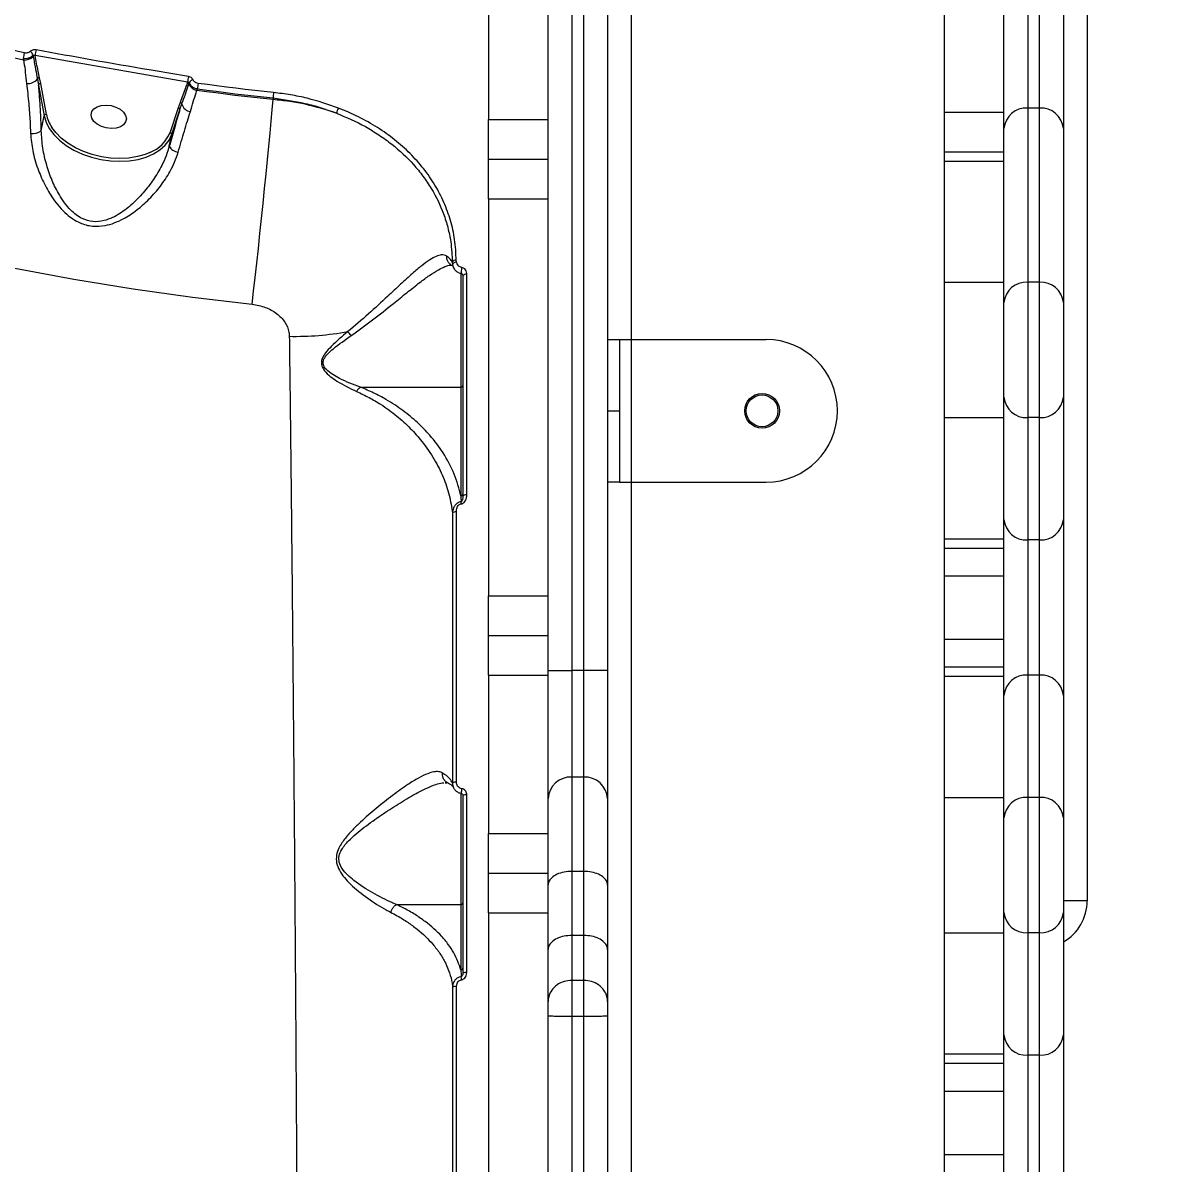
# Model space of a CAD drawing. Header units: millimetres. Extents: x -6328 to 5334, y -5037 to 4112.
# Drawn here: x -1314.1 to -1022, y 843.9 to 1131.7 of the extents above; entities that cross this region are included whole.
import ezdxf

# ---------------------------------------------------------------- set-up
doc = ezdxf.new("R2010")
doc.units = ezdxf.units.MM
for name, color, linetype in [('DIKOM_ОБЪЕКТ', 7, 'Continuous'), ('DIKOM_РАЗМЕР_ЗОНА', 7, 'Continuous'), ('DIKOM_РАЗМЕР_ОБЪЕКТА', 7, 'Continuous')]:
    doc.layers.add(name, color=color, linetype=linetype)
doc.styles.add('style1', font='arial.ttf', dxfattribs={"width": 0.8})
doc.dimstyles.new('1-50', dxfattribs={"dimtxt": 300, "dimasz": 200, "dimexe": 100, "dimexo": 0, "dimgap": 100, "dimtad": 1, "dimtxsty": 'style1', "dimcen": 200, "dimclrd": 7, "dimclre": 7, "dimclrt": 7, "dimadec": 1, "dimazin": 2, "dimtfac": 1, "dimtmove": 0, "dimatfit": 2, "dimfxl": 0, "dimlwd": 25, "dimlwe": 18, "dimarcsym": 0})

# ---------------------------------------------------------------- blocks, each defined once
blk = doc.blocks.new('*D2')
at = {"layer": 'Defpoints', "color": 0, "transparency": 16777216}
for p in [(-5303.77, 2121.42), (-1621.11, 2121.42), (560.33, -2395.62)]:
    blk.add_point(p, dxfattribs=at)
at = {"layer": 'DIKOM_РАЗМЕР_ОБЪЕКТА', "color": 7, "lineweight": 18, "transparency": 16777216}
for p, q in [((-1621.11, 2121.42), (-5403.77, 2121.42)), ((560.33, -2395.62), (-5403.77, -2395.62))]:
    blk.add_line(p, q, dxfattribs=at)
at = {"layer": 'DIKOM_РАЗМЕР_ОБЪЕКТА', "color": 7, "lineweight": 25, "transparency": 16777216}
blk.add_line((-5303.77, -2195.62), (-5303.77, 1921.42), dxfattribs=at)
at = {"layer": 'DIKOM_РАЗМЕР_ОБЪЕКТА', "color": 7, "transparency": 16777216}
for points in [[(-5337.11, 1921.42), (-5270.44, 1921.42), (-5303.77, 2121.42)], [(-5337.11, -2195.62), (-5270.44, -2195.62), (-5303.77, -2395.62)]]:
    blk.add_solid(points, dxfattribs=at)
at = {"layer": 'DIKOM_РАЗМЕР_ОБЪЕКТА', "color": 7, "transparency": 16777216, "insert": (-5556.94, -137.1), "char_height": 300, "attachment_point": 5, "rotation": 90, "style": 'style1'}
blk.add_mtext('4500', dxfattribs=at)
blk = doc.blocks.new('*D3')
at = {"layer": 'Defpoints', "color": 0, "transparency": 16777216}
for p in [(-1814.92, 4111.71), (-5877.98, -3895.62), (33.33, -3895.62)]:
    blk.add_point(p, dxfattribs=at)
at = {"layer": 'DIKOM_РАЗМЕР_ЗОНА', "color": 7, "lineweight": 18, "transparency": 16777216}
for p, q in [((-1814.92, 4111.71), (-5977.98, 4111.71)), ((33.33, -3895.62), (-5977.98, -3895.62))]:
    blk.add_line(p, q, dxfattribs=at)
at = {"layer": 'DIKOM_РАЗМЕР_ЗОНА', "color": 7, "lineweight": 25, "transparency": 16777216}
blk.add_line((-5877.98, 3911.71), (-5877.98, -3695.62), dxfattribs=at)
at = {"layer": 'DIKOM_РАЗМЕР_ЗОНА', "color": 7, "transparency": 16777216}
for points in [[(-5911.31, 3911.71), (-5844.65, 3911.71), (-5877.98, 4111.71)], [(-5911.31, -3695.62), (-5844.65, -3695.62), (-5877.98, -3895.62)]]:
    blk.add_solid(points, dxfattribs=at)
at = {"layer": 'DIKOM_РАЗМЕР_ЗОНА', "color": 7, "transparency": 16777216, "insert": (-6131.15, 108.05), "char_height": 300, "attachment_point": 5, "rotation": 90, "style": 'style1'}
blk.add_mtext('8000', dxfattribs=at)

msp = doc.modelspace()

# ---------------------------------------------------------------- linework, layer by layer
at = {"layer": 'DIKOM_ОБЪЕКТ', "color": 7, "linetype": 'Continuous', "lineweight": 15}
for p, q in [((-1160.67, 1189.946), (-1160.67, 1051.932)), ((-1045.67, 1183.311), (-1045.67, 910.311)), ((-1181.67, 968.427), (-1181.67, 1158.827)), ((-1175.67, 1158.827), (-1175.67, 968.427)), ((-1172.67, 968.427), (-1172.67, 1158.827)), ((-1166.67, 1158.827), (-1166.67, 968.427)), ((-1066.67, 1105.187), (-1066.67, 1151.838)), ((-1051.67, 1151.838), (-1051.67, 1105.187)), ((-1196.67, 1147.439), (-1196.67, 1107.439)), ((-1060.67, 1146.191), (-1060.67, 1110.306)), ((-1057.67, 1110.306), (-1057.67, 1146.191)), ((-1081.67, 1109.311), (-1081.67, 1133.735)), ((-1314.113, 1122.897), (-1314.035, 1122.448)), ((-1311.116, 1123.636), (-1272.639, 1116.934)), ((-1311.101, 1123.553), (-1311.116, 1123.636)), ((-1310.211, 1116.127), (-1308.797, 1108.333)), ((-1309.646, 1116.486), (-1309.961, 1117.989)), ((-1308.231, 1108.692), (-1309.646, 1116.486)), ((-1272.639, 1116.934), (-1272.714, 1116.711)), ((-1272.322, 1116.391), (-1272.217, 1116.706)), ((-1270.286, 1114.778), (-1270.151, 1115.187)), ((-1251.066, 1112.87), (-1251.069, 1112.444)), ((-1275, 1110.36), (-1277.047, 1104.201)), ((-1274.489, 1111.761), (-1275, 1110.36)), ((-1060.67, 1110.306), (-1060.67, 1066.372)), ((-1057.67, 1110.306), (-1060.67, 1110.306)), ((-1057.67, 1066.372), (-1057.67, 1110.306)), ((-1309.54, 1104.614), (-1308.797, 1108.333)), ((-1276.638, 1103.702), (-1274.592, 1109.861)), ((-1196.67, 1107.439), (-1181.67, 1107.439)), ((-1196.67, 1097.439), (-1196.67, 1107.439)), ((-1081.67, 1109.311), (-1066.67, 1109.311)), ((-1081.67, 1099.311), (-1081.67, 1109.311)), ((-1066.67, 1061.254), (-1066.67, 1105.187)), ((-1051.67, 1105.187), (-1051.67, 1061.254)), ((-1277.234, 1100.721), (-1276.638, 1103.702)), ((-1081.67, 1099.311), (-1066.67, 1099.311)), ((-1081.67, 1096.96), (-1081.67, 1099.311)), ((-1196.67, 1097.439), (-1181.67, 1097.439)), ((-1196.67, 1087.439), (-1196.67, 1097.439)), ((-1081.67, 1096.96), (-1066.67, 1096.96)), ((-1081.67, 1066.372), (-1081.67, 1096.96)), ((-1196.67, 1087.439), (-1181.67, 1087.439)), ((-1196.67, 1087.439), (-1196.67, 987.263)), ((-1205.848, 1071.436), (-1205.781, 1070.75)), ((-1205.681, 1070.398), (-1205.781, 1070.75)), ((-1204.793, 1071.471), (-1204.843, 1071.909)), ((-1203.67, 1068.726), (-1203.67, 1039.899)), ((-1081.67, 1066.372), (-1066.67, 1066.372)), ((-1081.67, 1032.249), (-1081.67, 1066.372)), ((-1060.67, 1066.372), (-1060.67, 1032.249)), ((-1057.67, 1066.372), (-1060.67, 1066.372)), ((-1057.67, 1032.249), (-1057.67, 1066.372)), ((-1066.67, 1037.368), (-1066.67, 1061.254)), ((-1051.67, 1061.254), (-1051.67, 1037.368)), ((-1166.67, 1051.932), (-1163.67, 1051.932)), ((-1163.67, 1051.932), (-1163.67, 1033.932)), ((-1163.67, 1051.932), (-1160.67, 1051.932)), ((-1160.67, 1051.932), (-1160.67, 1015.932)), ((-1160.67, 1051.932), (-1126.67, 1051.932)), ((-1229.003, 1039.899), (-1203.67, 1039.899)), ((-1203.67, 1039.899), (-1203.67, 1012.473)), ((-1066.67, 1006.491), (-1066.67, 1037.368)), ((-1051.67, 1037.368), (-1051.67, 1006.491)), ((-1166.67, 1033.932), (-1163.67, 1033.932)), ((-1163.67, 1033.932), (-1163.67, 1015.932)), ((-1081.67, 1032.249), (-1066.67, 1032.249)), ((-1081.67, 1001.661), (-1081.67, 1032.249)), ((-1057.67, 1032.249), (-1060.67, 1032.249)), ((-1060.67, 1032.249), (-1060.67, 1001.372)), ((-1057.67, 1001.372), (-1057.67, 1032.249)), ((-1163.67, 1015.932), (-1166.67, 1015.932)), ((-1163.67, 1015.932), (-1160.67, 1015.932)), ((-1160.67, 1015.932), (-1126.67, 1015.932)), ((-1160.67, 1015.932), (-1160.67, 692.408)), ((-1066.67, 962.13), (-1066.67, 1006.491)), ((-1051.67, 1006.491), (-1051.67, 962.13)), ((-1081.67, 1001.661), (-1066.67, 1001.661)), ((-1081.67, 999.311), (-1081.67, 1001.661)), ((-1081.67, 999.311), (-1066.67, 999.311)), ((-1081.67, 992.311), (-1081.67, 999.311)), ((-1057.67, 1001.372), (-1060.67, 1001.372)), ((-1060.67, 1001.372), (-1060.67, 967.249)), ((-1057.67, 967.249), (-1057.67, 1001.372)), ((-1081.67, 992.311), (-1066.67, 992.311)), ((-1081.67, 976.311), (-1081.67, 992.311)), ((-1196.67, 987.263), (-1181.67, 987.263)), ((-1196.67, 977.263), (-1196.67, 987.263)), ((-1196.67, 977.263), (-1181.67, 977.263)), ((-1196.67, 967.263), (-1196.67, 977.263)), ((-1081.67, 976.311), (-1066.67, 976.311)), ((-1081.67, 969.311), (-1081.67, 976.311)), ((-1196.67, 967.263), (-1181.67, 967.263)), ((-1196.67, 967.263), (-1196.67, 927.263)), ((-1181.67, 968.427), (-1175.67, 968.427)), ((-1181.67, 936.137), (-1181.67, 968.427)), ((-1175.67, 968.427), (-1175.67, 941.519)), ((-1172.67, 968.427), (-1175.67, 968.427)), ((-1172.67, 941.519), (-1172.67, 968.427)), ((-1166.67, 968.427), (-1172.67, 968.427)), ((-1166.67, 968.427), (-1166.67, 936.137)), ((-1081.67, 969.311), (-1066.67, 969.311)), ((-1081.67, 966.96), (-1081.67, 969.311)), ((-1081.67, 966.96), (-1066.67, 966.96)), ((-1081.67, 936.372), (-1081.67, 966.96)), ((-1060.67, 967.249), (-1060.67, 936.372)), ((-1057.67, 967.249), (-1060.67, 967.249)), ((-1057.67, 936.372), (-1057.67, 967.249)), ((-1066.67, 931.254), (-1066.67, 962.13)), ((-1051.67, 962.13), (-1051.67, 931.254)), ((-1175.67, 941.519), (-1175.67, 917.738)), ((-1172.67, 941.519), (-1175.67, 941.519)), ((-1172.67, 917.738), (-1172.67, 941.519)), ((-1207.656, 940.113), (-1207.373, 940.13)), ((-1203.67, 937.587), (-1203.67, 909.346)), ((-1181.67, 914.306), (-1181.67, 936.137)), ((-1166.67, 936.137), (-1166.67, 914.306)), ((-1081.67, 936.372), (-1066.67, 936.372)), ((-1081.67, 902.249), (-1081.67, 936.372)), ((-1060.67, 936.372), (-1060.67, 902.249)), ((-1057.67, 936.372), (-1060.67, 936.372)), ((-1057.67, 902.249), (-1057.67, 936.372)), ((-1066.67, 907.368), (-1066.67, 931.254)), ((-1051.67, 931.254), (-1051.67, 907.368)), ((-1196.67, 927.263), (-1181.67, 927.263)), ((-1196.67, 917.263), (-1196.67, 927.263)), ((-1196.67, 917.263), (-1181.67, 917.263)), ((-1196.67, 907.263), (-1196.67, 917.263)), ((-1175.67, 917.738), (-1175.67, 901.569)), ((-1172.67, 917.738), (-1175.67, 917.738)), ((-1172.67, 901.569), (-1172.67, 917.738)), ((-1181.67, 898.032), (-1181.67, 914.306)), ((-1166.67, 914.306), (-1166.67, 898.032)), ((-1219.882, 909.346), (-1203.67, 909.346)), ((-1203.67, 909.346), (-1203.67, 892.865)), ((-1045.67, 910.311), (-1051.67, 910.311)), ((-1196.67, 907.263), (-1181.67, 907.263)), ((-1196.67, 907.263), (-1196.67, 808.196)), ((-1066.67, 876.491), (-1066.67, 907.368)), ((-1051.67, 907.368), (-1051.67, 876.491)), ((-1175.67, 901.569), (-1175.67, 890.226)), ((-1172.67, 901.569), (-1175.67, 901.569)), ((-1172.67, 890.226), (-1172.67, 901.569)), ((-1081.67, 902.249), (-1066.67, 902.249)), ((-1081.67, 871.661), (-1081.67, 902.249)), ((-1057.67, 902.249), (-1060.67, 902.249)), ((-1060.67, 902.249), (-1060.67, 871.372)), ((-1057.67, 871.372), (-1057.67, 902.249)), ((-1181.67, 884.907), (-1181.67, 898.032)), ((-1166.67, 898.032), (-1166.67, 884.907)), ((-1175.67, 890.226), (-1175.67, 881.144)), ((-1172.67, 890.226), (-1175.67, 890.226)), ((-1172.67, 881.144), (-1172.67, 890.226)), ((-1181.67, 881.18), (-1181.67, 884.907)), ((-1166.67, 884.907), (-1166.67, 881.18)), ((-1181.67, 827.441), (-1181.67, 881.18)), ((-1172.67, 881.144), (-1175.67, 881.144)), ((-1175.67, 881.144), (-1175.67, 827.477)), ((-1172.67, 827.477), (-1172.67, 881.144)), ((-1166.67, 881.18), (-1166.67, 827.441)), ((-1066.67, 832.13), (-1066.67, 876.491)), ((-1051.67, 876.491), (-1051.67, 832.13)), ((-1081.67, 871.661), (-1066.67, 871.661)), ((-1081.67, 869.311), (-1081.67, 871.661)), ((-1057.67, 871.372), (-1060.67, 871.372)), ((-1060.67, 871.372), (-1060.67, 837.249)), ((-1057.67, 837.249), (-1057.67, 871.372)), ((-1081.67, 869.311), (-1066.67, 869.311)), ((-1081.67, 862.311), (-1081.67, 869.311)), ((-1081.67, 862.311), (-1066.67, 862.311)), ((-1081.67, 846.311), (-1081.67, 862.311)), ((-1081.67, 846.311), (-1066.67, 846.311)), ((-1081.67, 839.311), (-1081.67, 846.311))]:
    msp.add_line(p, q, dxfattribs=at)
at = {"layer": 'DIKOM_ОБЪЕКТ', "color": 7, "linetype": 'Continuous', "lineweight": 15, "flags": 128}
for points in [[(-1314.035, 1122.448), (-1322.344, 1124.283), (-1330.627, 1126.235), (-1338.88, 1128.303), (-1347.102, 1130.486), (-1355.292, 1132.785), (-1363.447, 1135.199), (-1371.567, 1137.727), (-1379.65, 1140.369)], [(-1313.831, 1124.244), (-1322.08, 1126.068), (-1330.302, 1128.006), (-1338.496, 1130.06), (-1346.658, 1132.228), (-1354.789, 1134.51), (-1362.886, 1136.906), (-1370.947, 1139.414), (-1378.972, 1142.036)], [(-1311.624, 1123.63), (-1311.601, 1123.501), (-1311.576, 1123.366)], [(-1459.775, 1116.386), (-1445.963, 1110.265), (-1432.009, 1104.464), (-1417.921, 1098.986), (-1403.706, 1093.835), (-1389.372, 1089.014), (-1374.928, 1084.525), (-1360.381, 1080.37), (-1345.739, 1076.553), (-1331.01, 1073.074), (-1316.203, 1069.936), (-1301.325, 1067.141), (-1286.384, 1064.69), (-1271.39, 1062.584), (-1256.349, 1060.826)], [(-1250.925, 1114.24), (-1253.309, 1114.495), (-1255.692, 1114.761), (-1258.074, 1115.036), (-1260.455, 1115.32), (-1262.835, 1115.613), (-1265.214, 1115.917), (-1267.591, 1116.229), (-1269.967, 1116.551)], [(-1251.069, 1112.444), (-1253.475, 1112.702), (-1255.88, 1112.97), (-1258.284, 1113.247), (-1260.687, 1113.534), (-1263.088, 1113.831), (-1265.489, 1114.137), (-1267.888, 1114.453), (-1270.286, 1114.778)], [(-1270.151, 1115.187), (-1267.77, 1114.864), (-1265.387, 1114.551), (-1263.003, 1114.247), (-1260.618, 1113.952), (-1258.232, 1113.668), (-1255.844, 1113.392), (-1253.456, 1113.126), (-1251.066, 1112.87)], [(-1291.925, 1110.939), (-1290.708, 1110.569), (-1289.638, 1110.002), (-1288.802, 1109.281), (-1288.269, 1108.467), (-1288.08, 1107.625), (-1288.252, 1106.823), (-1288.77, 1106.126), (-1289.593, 1105.591), (-1290.653, 1105.261), (-1291.866, 1105.162), (-1293.132, 1105.303), (-1294.349, 1105.673), (-1295.419, 1106.241), (-1296.255, 1106.961), (-1296.789, 1107.775), (-1296.977, 1108.617), (-1296.806, 1109.419), (-1296.287, 1110.116), (-1295.465, 1110.651), (-1294.404, 1110.981), (-1293.191, 1111.08), (-1291.925, 1110.939)], [(-1256.349, 1060.826), (-1255.966, 1064.135), (-1255.572, 1067.607), (-1255.17, 1071.21), (-1254.765, 1074.912), (-1254.36, 1078.678), (-1253.958, 1082.474), (-1253.563, 1086.266), (-1253.179, 1090.019), (-1252.809, 1093.699), (-1252.458, 1097.271), (-1252.127, 1100.705), (-1251.819, 1103.968), (-1251.539, 1107.03), (-1251.288, 1109.864), (-1251.069, 1112.444)], [(-1308.797, 1108.333), (-1308.33, 1106.728), (-1307.518, 1105.144), (-1306.38, 1103.618), (-1304.939, 1102.182), (-1303.229, 1100.867), (-1301.286, 1099.704), (-1299.153, 1098.716), (-1296.877, 1097.926), (-1294.507, 1097.351), (-1292.095, 1097.004), (-1289.695, 1096.892), (-1287.358, 1097.018), (-1285.136, 1097.378), (-1283.078, 1097.965), (-1281.228, 1098.767), (-1279.627, 1099.765), (-1278.311, 1100.938), (-1277.307, 1102.26), (-1276.638, 1103.702)], [(-1282.123, 1099.11), (-1283.291, 1098.638), (-1285.287, 1098.069), (-1287.442, 1097.719), (-1289.708, 1097.598), (-1292.036, 1097.706), (-1294.374, 1098.043), (-1296.672, 1098.601), (-1298.88, 1099.366), (-1300.948, 1100.324), (-1302.832, 1101.452), (-1304.49, 1102.727), (-1305.887, 1104.119), (-1306.878, 1105.424)], [(-1204.793, 1071.471), (-1204.996, 1071.427), (-1205.19, 1071.363), (-1205.368, 1071.282), (-1205.521, 1071.186), (-1205.644, 1071.081), (-1205.73, 1070.97), (-1205.777, 1070.858), (-1205.781, 1070.75)], [(-1203.46, 1070.103), (-1203.508, 1069.844), (-1203.553, 1069.565), (-1203.591, 1069.288), (-1203.619, 1069.036), (-1203.635, 1068.828), (-1203.638, 1068.681), (-1203.627, 1068.608), (-1203.603, 1068.614)], [(-1202.162, 1068.409), (-1202.358, 1068.4), (-1202.547, 1068.372), (-1202.721, 1068.325), (-1202.874, 1068.261), (-1203, 1068.184), (-1203.093, 1068.096), (-1203.151, 1068), (-1203.17, 1067.9)], [(-1202.166, 1012.737), (-1202.361, 1012.73), (-1202.55, 1012.709), (-1202.723, 1012.674), (-1202.876, 1012.627), (-1203.001, 1012.57), (-1203.094, 1012.505), (-1203.151, 1012.434), (-1203.17, 1012.36)]]:
    msp.add_lwpolyline(points, dxfattribs=at)
at = {"layer": 'DIKOM_ОБЪЕКТ', "color": 7, "linetype": 'Continuous', "lineweight": 15}
for radius in [4.4, 4]:
    msp.add_circle((-1127.67, 1033.932), radius, dxfattribs=at)
for centre, radius, start, end in [((-1313.127, 1123.299), 1.539, 12.42191, 58.61679), ((-1265.364, 1115.993), 46.386, 168.81225, 170.51659), ((-1292.159, 1119.003), 22.297, 166.40418, 169.94213), ((-1313.794, 1125.557), 3.117, 265.56939, 315.35615), ((-1311.132, 1122.933), 0.62, 87.14008, 135.75441), ((-1312.95, 1119.604), 3.11, 264.6113, 321.82958), ((-1309.991, 1117.408), 0.582, 86.99048, 151.9257), ((-1309.702, 1115.95), 0.539, 83.96937, 160.78102), ((-1272.832, 1116.165), 0.558, 23.8061, 77.709), ((-1252.944, 1114.493), 19.846, 168.95006, 172.93491), ((-1269.757, 1117.537), 2.809, 204.08442, 259.15103), ((-1271.028, 1116.112), 1.329, 98.18295, 153.46469), ((-1236.169, 1111.298), 34.203, 171.16536, 173.4721), ((-1206.728, 1108.983), 44.508, 173.21738, 174.99012), ((-1275.072, 1109.885), 0.48, 357.14264, 81.46779), ((-1274.595, 1111.251), 0.52, 7.16208, 78.29478), ((-1271.53, 1112.049), 2.652, 196.03676, 261.69642), ((-1231.429, 1108.521), 3.62, 149.99476, 171.89668), ((-1061.078, 1104.708), 5.612, 85.8271, 175.10683), ((-1057.262, 1104.708), 5.612, 4.89317, 94.1729), ((-1308.288, 1108.156), 0.539, 83.96937, 160.78102), ((-1299.254, 1110.495), 9.157, 191.35533, 213.62766), ((-1311.771, 1107.727), 3.83, 263.00074, 305.63241), ((-1285.634, 1107.687), 9.268, 292.25897, 337.90435), ((-1277.118, 1103.726), 0.48, 357.14264, 81.46779), ((-1274.788, 1101.933), 2.73, 206.36752, 265.52505), ((-1205.004, 1070.947), 0.975, 80.48103, 149.91879), ((-1061.078, 1060.775), 5.612, 85.8271, 175.10683), ((-1057.262, 1060.775), 5.612, 4.89317, 94.1729), ((-1245.594, 1128.3), 75.582, 268.96422, 280.20702), ((-1262.967, 1027.289), 40.688, 39.0273, 40.87355), ((-1126.67, 1033.932), 18, 0, 90), ((-1203.64, 1040.369), 0.471, 266.32536, 355.78098), ((-1061.078, 1037.846), 5.612, 184.89317, 274.1729), ((-1057.262, 1037.846), 5.612, 265.8271, 355.10683), ((-1126.67, 1033.932), 18, 270, 0), ((-1203.64, 1012.943), 0.471, 266.32546, 355.77984), ((-1210.845, 1009.449), 7.378, 8.12044, 12.01474), ((-1205.003, 1007.333), 1.098, 79.80622, 137.31021), ((-1061.078, 1006.97), 5.612, 184.89317, 274.1729), ((-1057.262, 1006.97), 5.612, 265.8271, 355.10683), ((-1061.078, 961.652), 5.612, 85.8271, 175.10683), ((-1057.262, 961.652), 5.612, 4.89317, 94.1729), ((-1175.963, 935.81), 5.716, 87.05878, 176.72041), ((-1172.377, 935.81), 5.716, 3.27959, 92.94122), ((-1204.999, 938.622), 1.604, 82.28002, 119.19236), ((-1194.079, 936.805), 9.547, 169.20726, 176.40478), ((-1202.41, 935.604), 1.44, 80.3842, 121.85291), ((-1061.078, 930.775), 5.612, 85.8271, 175.10683), ((-1057.262, 930.775), 5.612, 4.89317, 94.1729), ((-1203.64, 909.816), 0.471, 266.32536, 355.78098), ((-1057.67, 910.311), 12, 300, 0), ((-1061.078, 907.846), 5.612, 184.89317, 274.1729), ((-1057.262, 907.846), 5.612, 265.8271, 355.10683), ((-1203.64, 893.335), 0.471, 266.32546, 355.77984), ((-1257.433, 882.999), 54.436, 7.80096, 8.62582), ((-1202.419, 889.36), 2.853, 85.02547, 105.26739), ((-1204.993, 885.031), 3.635, 86.47329, 102.26388), ((-1061.078, 876.97), 5.612, 184.89317, 274.1729), ((-1057.262, 876.97), 5.612, 265.8271, 355.10683)]:
    msp.add_arc(centre, radius, start, end, dxfattribs=at)
for points, knots in [([(-1312.326, 1124.613), (-1312.439, 1124.521), (-1312.666, 1124.335), (-1313.139, 1124.201), (-1313.542, 1124.191), (-1313.77, 1124.233), (-1313.831, 1124.244)], [0, 0, 0, 0, 0.2954348, 0.5903659, 0.8901389, 1, 1, 1, 1]), ([(-1310.869, 1124.993), (-1310.913, 1125.001), (-1311.125, 1125.035), (-1311.51, 1125.026), (-1311.985, 1124.891), (-1312.212, 1124.706), (-1312.326, 1124.613)], [0, 0, 0, 0, 0.0810482, 0.3908327, 0.6951449, 1, 1, 1, 1]), ([(-1272.422, 1118.297), (-1273.079, 1118.405), (-1276.366, 1118.945), (-1289.194, 1121.086), (-1301.343, 1123.276), (-1310.869, 1124.993)], [0, 0, 0, 0, 0.0512253, 0.2561273, 1, 1, 1, 1]), ([(-1314.113, 1122.897), (-1314.012, 1122.884), (-1313.634, 1122.837), (-1312.969, 1122.89), (-1312.186, 1123.151), (-1311.812, 1123.47), (-1311.624, 1123.63)], [0, 0, 0, 0, 0.1092315, 0.4079413, 0.7031128, 1, 1, 1, 1]), ([(-1314.035, 1122.448), (-1313.998, 1122.251), (-1313.808, 1121.25), (-1313.562, 1119.333), (-1313.349, 1117.452), (-1313.242, 1116.508)], [0, 0, 0, 0, 0.1088866, 0.5528039, 1, 1, 1, 1]), ([(-1311.624, 1123.63), (-1311.584, 1123.654), (-1311.502, 1123.704), (-1311.337, 1123.707), (-1311.205, 1123.675), (-1311.132, 1123.643), (-1311.116, 1123.636)], [0, 0, 0, 0, 0.2865198, 0.589779, 0.9137368, 1, 1, 1, 1]), ([(-1311.576, 1123.366), (-1311.536, 1123.146), (-1311.337, 1122.049), (-1310.998, 1120.166), (-1310.662, 1118.471), (-1310.505, 1117.682)], [0, 0, 0, 0, 0.1178897, 0.5894642, 1, 1, 1, 1]), ([(-1309.961, 1117.989), (-1310.083, 1118.529), (-1310.502, 1120.385), (-1310.853, 1122.239), (-1311.101, 1123.553)], [0, 0, 0, 0, 0.2911771, 1, 1, 1, 1]), ([(-1313.242, 1116.508), (-1313.052, 1114.849), (-1312.704, 1111.812), (-1312.399, 1107.503), (-1312.283, 1104.922), (-1312.238, 1103.925)], [0, 0, 0, 0, 0.4251179, 0.7780799, 1, 1, 1, 1]), ([(-1310.505, 1117.682), (-1310.458, 1117.454), (-1310.352, 1116.937), (-1310.262, 1116.418), (-1310.211, 1116.127)], [0, 0, 0, 0, 0.4403275, 1, 1, 1, 1]), ([(-1309.54, 1104.614), (-1309.584, 1105.972), (-1309.673, 1108.702), (-1309.9, 1112.561), (-1310.109, 1114.955), (-1310.211, 1116.127)], [0, 0, 0, 0, 0.3357594, 0.6747586, 1, 1, 1, 1]), ([(-1272.714, 1116.711), (-1272.861, 1116.272), (-1273.418, 1114.613), (-1274.036, 1112.969), (-1274.489, 1111.761)], [0, 0, 0, 0, 0.2646963, 1, 1, 1, 1]), ([(-1274.079, 1111.316), (-1274.001, 1111.526), (-1273.615, 1112.572), (-1273.029, 1114.274), (-1272.539, 1115.741), (-1272.322, 1116.391)], [0, 0, 0, 0, 0.1222813, 0.6114381, 1, 1, 1, 1]), ([(-1272.639, 1116.934), (-1272.581, 1116.93), (-1272.466, 1116.921), (-1272.324, 1116.851), (-1272.247, 1116.77), (-1272.222, 1116.717), (-1272.217, 1116.706)], [0, 0, 0, 0, 0.3131238, 0.619667, 0.9171247, 1, 1, 1, 1]), ([(-1271.217, 1117.427), (-1271.233, 1117.464), (-1271.303, 1117.629), (-1271.519, 1117.899), (-1271.925, 1118.175), (-1272.256, 1118.256), (-1272.422, 1118.297)], [0, 0, 0, 0, 0.0855851, 0.3893451, 0.6948191, 1, 1, 1, 1]), ([(-1272.217, 1116.706), (-1272.182, 1116.625), (-1272.053, 1116.329), (-1271.664, 1115.861), (-1270.978, 1115.396), (-1270.426, 1115.256), (-1270.151, 1115.187)], [0, 0, 0, 0, 0.1106032, 0.4063325, 0.7035048, 1, 1, 1, 1]), ([(-1269.967, 1116.551), (-1270.134, 1116.588), (-1270.468, 1116.66), (-1270.883, 1116.927), (-1271.119, 1117.203), (-1271.196, 1117.379), (-1271.217, 1117.427)], [0, 0, 0, 0, 0.2968968, 0.5940668, 0.8895197, 1, 1, 1, 1]), ([(-1271.913, 1109.425), (-1271.435, 1111.091), (-1270.893, 1112.98), (-1270.35, 1114.589), (-1270.286, 1114.778)], [0, 0, 0, 0, 0.8821406, 1, 1, 1, 1]), ([(-1251.066, 1112.87), (-1248.348, 1112.483), (-1244.236, 1111.898), (-1238.913, 1110.442), (-1236.317, 1109.502), (-1235.014, 1109.031)], [0, 0, 0, 0, 0.492808, 0.7454984, 1, 1, 1, 1]), ([(-1234.565, 1110.331), (-1237.162, 1111.221), (-1241.092, 1112.568), (-1246.638, 1113.702), (-1249.492, 1114.06), (-1250.925, 1114.24)], [0, 0, 0, 0, 0.4927635, 0.7454697, 1, 1, 1, 1]), ([(-1274.592, 1109.861), (-1274.521, 1110.074), (-1274.358, 1110.563), (-1274.179, 1111.044), (-1274.079, 1111.316)], [0, 0, 0, 0, 0.4352963, 1, 1, 1, 1]), ([(-1235.014, 1109.031), (-1237.563, 1109.839), (-1241.42, 1111.062), (-1246.863, 1112.032), (-1249.663, 1112.307), (-1251.069, 1112.444)], [0, 0, 0, 0, 0.4927819, 0.7454818, 1, 1, 1, 1]), ([(-1204.843, 1071.909), (-1204.925, 1073.672), (-1205.084, 1077.062), (-1206.202, 1081.957), (-1207.865, 1086.562), (-1210.141, 1090.959), (-1213.01, 1095.087), (-1216.42, 1098.913), (-1220.323, 1102.395), (-1224.69, 1105.476), (-1229.425, 1108.181), (-1232.853, 1109.615), (-1234.565, 1110.331)], [0, 0, 0, 0, 0.1070822, 0.2059729, 0.3051836, 0.4040767, 0.5033365, 0.6029167, 0.7021785, 0.8013468, 0.9008323, 1, 1, 1, 1]), ([(-1274.592, 1109.861), (-1275.018, 1108.431), (-1275.876, 1105.547), (-1276.779, 1102.338), (-1277.234, 1100.721)], [0, 0, 0, 0, 0.4960566, 1, 1, 1, 1]), ([(-1275.001, 1099.211), (-1274.476, 1101.01), (-1273.414, 1104.649), (-1272.417, 1107.821), (-1271.913, 1109.425)], [0, 0, 0, 0, 0.4942419, 1, 1, 1, 1]), ([(-1235.014, 1109.031), (-1232.543, 1107.969), (-1228.805, 1106.362), (-1224.294, 1103.57), (-1220.068, 1100.509), (-1216.334, 1097.01), (-1213.177, 1093.157), (-1210.439, 1089.088), (-1208.331, 1084.723), (-1206.918, 1080.16), (-1206.065, 1076.103), (-1205.928, 1073.16), (-1205.848, 1071.436)], [0, 0, 0, 0, 0.1468748, 0.2222339, 0.2981482, 0.444988, 0.5203448, 0.5962631, 0.7424206, 0.8174389, 0.8930195, 1, 1, 1, 1]), ([(-1277.234, 1100.721), (-1277.489, 1099.9), (-1278.003, 1098.247), (-1279.316, 1095.399), (-1281.193, 1092.222), (-1283.691, 1088.964), (-1286.505, 1086.062), (-1289.145, 1083.985), (-1291.59, 1082.618), (-1293.865, 1081.773), (-1296.536, 1081.497), (-1298.967, 1082.21), (-1300.771, 1083.346), (-1302.262, 1084.668), (-1303.688, 1086.367), (-1305.307, 1088.846), (-1306.876, 1092.038), (-1308.264, 1096.004), (-1309.274, 1100.25), (-1309.45, 1103.145), (-1309.54, 1104.614)], [0, 0, 0, 0, 0.0468787, 0.0944889, 0.1667889, 0.2407703, 0.3086846, 0.3780234, 0.416343, 0.455548, 0.5049158, 0.5540337, 0.5849091, 0.6167392, 0.6589117, 0.7018014, 0.7727128, 0.8450758, 0.9214109, 1, 1, 1, 1]), ([(-1312.238, 1103.925), (-1312.104, 1102.476), (-1311.832, 1099.522), (-1310.565, 1095.209), (-1308.834, 1091.127), (-1306.939, 1087.894), (-1304.994, 1085.366), (-1303.31, 1083.647), (-1301.558, 1082.294), (-1299.447, 1081.117), (-1296.669, 1080.356), (-1293.671, 1080.539), (-1291.07, 1081.301), (-1288.349, 1082.56), (-1285.346, 1084.561), (-1282.204, 1087.37), (-1279.38, 1090.62), (-1277.296, 1093.786), (-1275.835, 1096.688), (-1275.28, 1098.365), (-1275.001, 1099.211)], [0, 0, 0, 0, 0.0741124, 0.1510356, 0.2205987, 0.2917262, 0.3343346, 0.3775455, 0.4100567, 0.4432595, 0.4962516, 0.5490834, 0.5885348, 0.6289782, 0.6961141, 0.7650066, 0.8354346, 0.9076279, 0.9534372, 1, 1, 1, 1]), ([(-1207.238, 1072.99), (-1207.666, 1073.155), (-1208.412, 1073.443), (-1209.916, 1072.956), (-1211.557, 1072.052), (-1213.549, 1070.591), (-1216.012, 1068.508), (-1218.893, 1065.875), (-1222.578, 1062.425), (-1227.004, 1058.312), (-1230.449, 1055.397), (-1232.2, 1053.915)], [0, 0, 0, 0, 0.1045096, 0.1823156, 0.2623965, 0.3546203, 0.4495241, 0.5618071, 0.6772358, 0.8359151, 1, 1, 1, 1]), ([(-1206.262, 1070.882), (-1206.289, 1070.895), (-1206.554, 1071.027), (-1206.91, 1071.502), (-1207.205, 1072.178), (-1207.255, 1072.702), (-1207.241, 1072.947), (-1207.238, 1072.99)], [0, 0, 0, 0, 0.0371891, 0.3705233, 0.7038588, 0.9471373, 1, 1, 1, 1]), ([(-1205.848, 1071.436), (-1206.005, 1071.731), (-1206.282, 1072.255), (-1206.947, 1072.766), (-1207.238, 1072.99)], [0, 0, 0, 0, 0.5623929, 1, 1, 1, 1]), ([(-1231.359, 1052.909), (-1229.555, 1054.211), (-1225.902, 1056.847), (-1221.223, 1060.585), (-1217.248, 1063.799), (-1214.208, 1066.209), (-1211.562, 1068.157), (-1209.455, 1069.519), (-1207.707, 1070.349), (-1206.548, 1070.774), (-1206.072, 1070.667), (-1205.965, 1070.643)], [0, 0, 0, 0, 0.176805, 0.3581651, 0.4814946, 0.607603, 0.7070689, 0.8089997, 0.8911848, 0.9755726, 1, 1, 1, 1]), ([(-1206.274, 1070.86), (-1206.136, 1070.766), (-1205.811, 1070.544), (-1205.662, 1070.345), (-1205.675, 1070.37), (-1205.679, 1070.378)], [0, 0, 0, 0, 0.3420335, 0.8062859, 1, 1, 1, 1]), ([(-1205.781, 1070.75), (-1205.703, 1070.491), (-1205.532, 1069.922), (-1204.999, 1069.259), (-1204.324, 1068.785), (-1203.848, 1068.672), (-1203.603, 1068.614)], [0, 0, 0, 0, 0.2543422, 0.5586974, 0.7734627, 1, 1, 1, 1]), ([(-1203.46, 1070.103), (-1203.609, 1070.141), (-1203.905, 1070.218), (-1204.315, 1070.527), (-1204.637, 1070.951), (-1204.744, 1071.306), (-1204.793, 1071.471)], [0, 0, 0, 0, 0.2096764, 0.4181568, 0.729856, 1, 1, 1, 1]), ([(-1202.162, 1068.409), (-1202.164, 1068.47), (-1202.173, 1068.763), (-1202.306, 1069.236), (-1202.642, 1069.699), (-1203.032, 1069.993), (-1203.317, 1070.066), (-1203.46, 1070.103)], [0, 0, 0, 0, 0.0843516, 0.4026499, 0.6518232, 0.8254915, 1, 1, 1, 1]), ([(-1203.603, 1068.614), (-1203.574, 1068.607), (-1203.521, 1068.592), (-1203.431, 1068.539), (-1203.319, 1068.432), (-1203.215, 1068.236), (-1203.174, 1068.047), (-1203.171, 1067.926), (-1203.17, 1067.9)], [0, 0, 0, 0, 0.0644764, 0.1180643, 0.268991, 0.5294818, 0.8996044, 1, 1, 1, 1]), ([(-1203.17, 1067.9), (-1203.17, 1063.437), (-1203.17, 1054.506), (-1203.17, 1040.733), (-1203.17, 1026.71), (-1203.17, 1017.146), (-1203.17, 1012.36)], [0, 0, 0, 0, 0.2491447, 0.4986289, 0.7491418, 1, 1, 1, 1]), ([(-1202.166, 1012.737), (-1202.166, 1013.354), (-1202.165, 1016.44), (-1202.165, 1024.425), (-1202.164, 1036.557), (-1202.163, 1052.114), (-1202.163, 1062.577), (-1202.162, 1068.409)], [0, 0, 0, 0, 0.0321573, 0.1607921, 0.4182836, 0.6757752, 1, 1, 1, 1]), ([(-1256.349, 1060.826), (-1255.218, 1060.623), (-1252.983, 1060.222), (-1250.093, 1058.615), (-1247.974, 1056.433), (-1247.064, 1054.326), (-1246.983, 1053.077), (-1246.96, 1052.731)], [0, 0, 0, 0, 0.2385226, 0.4713368, 0.696805, 0.9159909, 1, 1, 1, 1]), ([(-1246.96, 1052.731), (-1246.893, 1047.293), (-1246.758, 1036.418), (-1246.565, 1019.476), (-1246.379, 1002.098), (-1246.201, 984.176), (-1246.03, 965.833), (-1245.866, 947.024), (-1245.71, 927.896), (-1245.57, 909.704), (-1245.446, 892.613), (-1245.336, 876.627), (-1245.231, 860.554), (-1245.13, 844.358), (-1245.033, 828.116), (-1244.94, 811.808), (-1244.851, 795.529), (-1244.77, 779.805), (-1244.694, 764.704), (-1244.62, 749.207), (-1244.545, 732.886), (-1244.47, 715.827), (-1244.394, 697.753), (-1244.318, 678.809), (-1244.252, 661.373), (-1244.198, 646.577), (-1244.151, 633.357), (-1244.105, 619.687), (-1244.059, 605.698), (-1244.014, 591.202), (-1243.969, 576.412), (-1243.93, 562.778), (-1243.898, 551.09), (-1243.872, 541.13), (-1243.849, 531.77), (-1243.829, 523.055), (-1243.81, 514.989), (-1243.795, 507.615), (-1243.782, 500.866), (-1243.776, 496.968), (-1243.772, 495.015)], [0, 0, 0, 0, 0.0277428, 0.0554856, 0.0835918, 0.1116979, 0.1402848, 0.1688716, 0.1978427, 0.2268138, 0.2503664, 0.2739191, 0.2976931, 0.3214671, 0.3455316, 0.3695961, 0.393891, 0.4181859, 0.4402547, 0.4623235, 0.4890861, 0.5158638, 0.5426264, 0.5757713, 0.6089163, 0.6309326, 0.652949, 0.6796477, 0.7063614, 0.7330602, 0.7661254, 0.7991906, 0.8241634, 0.8492229, 0.8742824, 0.8994293, 0.9244842, 0.9496267, 0.9747692, 1, 1, 1, 1]), ([(-1232.2, 1053.915), (-1233.648, 1052.684), (-1235.649, 1050.983), (-1237.782, 1048.695), (-1238.655, 1047.34), (-1238.937, 1046.16), (-1238.756, 1045.059), (-1237.976, 1043.821), (-1236.646, 1042.577), (-1233.942, 1040.705), (-1231.669, 1039.614), (-1229.992, 1038.809)], [0, 0, 0, 0, 0.2311133, 0.319666, 0.3914023, 0.4366917, 0.482219, 0.5456618, 0.6397129, 0.7342294, 1, 1, 1, 1]), ([(-1229.016, 1039.897), (-1229.018, 1039.897), (-1230.787, 1040.508), (-1233.183, 1041.472), (-1236.035, 1043.075), (-1237.459, 1044.113), (-1238.315, 1045.193), (-1238.519, 1046.167), (-1238.204, 1047.212), (-1237.261, 1048.384), (-1234.983, 1050.377), (-1232.886, 1051.842), (-1231.359, 1052.909)], [0, 0, 0, 0, 0.0003162, 0.2742391, 0.3682386, 0.4635033, 0.5235102, 0.5648333, 0.606153, 0.6747017, 0.7630002, 1, 1, 1, 1]), ([(-1229.016, 1039.897), (-1229.191, 1039.763), (-1229.516, 1039.517), (-1229.832, 1039.082), (-1229.97, 1038.846), (-1229.992, 1038.809)], [0, 0, 0, 0, 0.4994815, 0.9205566, 1, 1, 1, 1]), ([(-1229.003, 1039.899), (-1229.005, 1039.899), (-1229.008, 1039.899), (-1229.013, 1039.898), (-1229.015, 1039.897), (-1229.016, 1039.897)], [0, 0, 0, 0, 0.3909841, 0.7860417, 1, 1, 1, 1]), ([(-1203.67, 1012.473), (-1204.147, 1014.311), (-1205.1, 1017.987), (-1207.856, 1023.103), (-1211.094, 1027.427), (-1214.532, 1030.976), (-1218.175, 1034.019), (-1221.94, 1036.498), (-1225.57, 1038.463), (-1227.859, 1039.42), (-1229.003, 1039.899)], [0, 0, 0, 0, 0.1801421, 0.3602677, 0.5134826, 0.627815, 0.7423229, 0.8564285, 0.9282344, 1, 1, 1, 1]), ([(-1229.992, 1038.809), (-1228.91, 1038.31), (-1226.746, 1037.311), (-1223.324, 1035.264), (-1219.777, 1032.688), (-1216.352, 1029.535), (-1213.127, 1025.863), (-1210.307, 1021.749), (-1208.043, 1017.204), (-1206.474, 1012.667), (-1206.031, 1009.606), (-1205.81, 1008.077)], [0, 0, 0, 0, 0.0661314, 0.1323031, 0.238336, 0.3447311, 0.4509767, 0.593956, 0.7292239, 0.864722, 1, 1, 1, 1]), ([(-1203.629, 1010.985), (-1203.712, 1010.972), (-1203.981, 1010.929), (-1204.459, 1010.732), (-1205.014, 1010.292), (-1205.534, 1009.534), (-1205.774, 1008.744), (-1205.803, 1008.211), (-1205.81, 1008.077)], [0, 0, 0, 0, 0.0635458, 0.2059318, 0.3867575, 0.5938455, 0.8977465, 1, 1, 1, 1]), ([(-1203.67, 1012.473), (-1203.665, 1012.309), (-1203.649, 1011.815), (-1203.637, 1011.317), (-1203.629, 1010.985)], [0, 0, 0, 0, 0.3320291, 1, 1, 1, 1]), ([(-1203.17, 1012.36), (-1203.181, 1012.122), (-1203.198, 1011.769), (-1203.321, 1011.346), (-1203.434, 1011.132), (-1203.539, 1011.017), (-1203.61, 1010.992), (-1203.629, 1010.985)], [0, 0, 0, 0, 0.4939038, 0.7308129, 0.8854639, 0.9700829, 1, 1, 1, 1]), ([(-1203.541, 1010.492), (-1203.486, 1010.501), (-1203.311, 1010.533), (-1202.998, 1010.692), (-1202.642, 1011.046), (-1202.259, 1011.733), (-1202.203, 1012.339), (-1202.166, 1012.737)], [0, 0, 0, 0, 0.0555185, 0.1783962, 0.3495223, 0.5728916, 1, 1, 1, 1]), ([(-1205.81, 1008.077), (-1205.807, 1002.562), (-1205.802, 991.521), (-1205.795, 974.604), (-1205.788, 957.45), (-1205.784, 945.835), (-1205.781, 940.022)], [0, 0, 0, 0, 0.2488778, 0.4982002, 0.748873, 1, 1, 1, 1]), ([(-1204.809, 1008.414), (-1204.775, 1008.794), (-1204.725, 1009.356), (-1204.372, 1009.989), (-1204.048, 1010.309), (-1203.755, 1010.454), (-1203.591, 1010.483), (-1203.541, 1010.492)], [0, 0, 0, 0, 0.4385519, 0.6486814, 0.8192315, 0.9451773, 1, 1, 1, 1]), ([(-1204.783, 940.212), (-1204.785, 945.985), (-1204.789, 957.542), (-1204.795, 974.683), (-1204.802, 991.691), (-1204.806, 1002.836), (-1204.809, 1008.414)], [0, 0, 0, 0, 0.2488775, 0.4981996, 0.7488726, 1, 1, 1, 1]), ([(-1208.287, 942.55), (-1208.599, 942.682), (-1209.25, 942.958), (-1210.517, 942.877), (-1212.202, 942.384), (-1214.375, 941.327), (-1217.337, 939.496), (-1220.932, 936.921), (-1224.991, 933.705), (-1228.396, 930.751), (-1230.988, 928.226), (-1232.892, 926.109), (-1234.371, 923.978), (-1235.149, 921.806), (-1235.135, 919.818), (-1234.362, 917.888), (-1233.094, 916.121), (-1230.732, 913.64), (-1227.136, 910.821), (-1223.688, 908.637), (-1221.79, 907.635), (-1221.406, 907.432)], [0, 0, 0, 0, 0.0399715, 0.083299, 0.1277351, 0.1880435, 0.2502378, 0.3338835, 0.4199859, 0.5013491, 0.5428288, 0.5846608, 0.6297904, 0.6581297, 0.6869604, 0.7180466, 0.7529296, 0.7887563, 0.8810067, 0.9758693, 1, 1, 1, 1]), ([(-1207.094, 940.179), (-1207.208, 940.231), (-1207.56, 940.39), (-1207.986, 940.915), (-1208.286, 941.638), (-1208.325, 942.213), (-1208.292, 942.505), (-1208.287, 942.55)], [0, 0, 0, 0, 0.135184, 0.4176809, 0.7001788, 0.9543996, 1, 1, 1, 1]), ([(-1205.781, 940.022), (-1205.973, 940.417), (-1206.388, 941.275), (-1207.621, 942.103), (-1208.287, 942.55)], [0, 0, 0, 0, 0.4604881, 1, 1, 1, 1]), ([(-1219.893, 909.344), (-1219.894, 909.344), (-1220.3, 909.512), (-1222.269, 910.359), (-1225.902, 912.197), (-1229.7, 914.583), (-1232.267, 916.757), (-1233.618, 918.255), (-1234.425, 919.861), (-1234.489, 921.043), (-1234.297, 922.133), (-1233.637, 923.62), (-1232.072, 925.43), (-1230.089, 927.233), (-1227.336, 929.428), (-1223.749, 931.977), (-1219.425, 934.799), (-1215.641, 937.044), (-1212.454, 938.701), (-1210.179, 939.621), (-1208.704, 940.067), (-1208.13, 940.088), (-1208.005, 940.093)], [0, 0, 0, 0, 0.0000961, 0.0265652, 0.1280451, 0.2317421, 0.2686389, 0.3062172, 0.3371359, 0.3599005, 0.3651091, 0.3932025, 0.4401105, 0.4841975, 0.528716, 0.6195165, 0.7121521, 0.8068029, 0.8729353, 0.9406404, 0.9870924, 1, 1, 1, 1]), ([(-1207.65, 940.048), (-1207.544, 940.051), (-1207.273, 940.059), (-1207.195, 940.027), (-1207.154, 939.998), (-1207.149, 939.994)], [0, 0, 0, 0, 0.362267, 0.9256945, 1, 1, 1, 1]), ([(-1207.111, 940.147), (-1207.074, 940.129), (-1206.668, 939.938), (-1206.186, 939.607), (-1205.72, 939.246), (-1205.596, 939.052), (-1205.612, 939.09), (-1205.615, 939.097)], [0, 0, 0, 0, 0.031463, 0.3446728, 0.6461559, 0.9353613, 1, 1, 1, 1]), ([(-1205.781, 940.022), (-1205.778, 939.911), (-1205.767, 939.503), (-1205.564, 938.827), (-1205.07, 938.127), (-1204.4, 937.614), (-1203.868, 937.483), (-1203.599, 937.418)], [0, 0, 0, 0, 0.0902993, 0.3322162, 0.5590657, 0.7775841, 1, 1, 1, 1]), ([(-1203.456, 938.592), (-1203.619, 938.634), (-1203.943, 938.717), (-1204.347, 939.039), (-1204.646, 939.473), (-1204.771, 939.89), (-1204.781, 940.143), (-1204.783, 940.212)], [0, 0, 0, 0, 0.216891, 0.4334722, 0.6619726, 0.9080849, 1, 1, 1, 1]), ([(-1202.17, 937.023), (-1202.172, 937.09), (-1202.181, 937.334), (-1202.3, 937.737), (-1202.588, 938.158), (-1202.981, 938.471), (-1203.298, 938.552), (-1203.456, 938.592)], [0, 0, 0, 0, 0.0918816, 0.335558, 0.5630753, 0.7814373, 1, 1, 1, 1]), ([(-1203.605, 937.401), (-1203.6, 937.401), (-1203.549, 937.398), (-1203.448, 937.353), (-1203.313, 937.25), (-1203.206, 937.071), (-1203.156, 936.913), (-1203.171, 936.826), (-1203.171, 936.824)], [0, 0, 0, 0, 0.0184085, 0.1828935, 0.3850887, 0.6547091, 0.990868, 1, 1, 1, 1]), ([(-1203.17, 936.827), (-1203.17, 929.429), (-1203.17, 914.611), (-1203.17, 899.619), (-1203.17, 892.112)], [0, 0, 0, 0, 0.4992727, 1, 1, 1, 1]), ([(-1202.172, 892.202), (-1202.171, 892.866), (-1202.171, 896.185), (-1202.171, 905.348), (-1202.17, 919.665), (-1202.17, 931.234), (-1202.17, 937.023)], [0, 0, 0, 0, 0.0441412, 0.2207137, 0.6100127, 1, 1, 1, 1]), ([(-1175.67, 917.738), (-1176.345, 917.7), (-1177.694, 917.625), (-1179.489, 917.033), (-1180.855, 916.162), (-1181.537, 915.209), (-1181.668, 914.572), (-1181.67, 914.319), (-1181.67, 914.306)], [0, 0, 0, 0, 0.2146039, 0.4292068, 0.6438375, 0.8585283, 0.9926658, 1, 1, 1, 1]), ([(-1166.67, 914.306), (-1166.67, 914.319), (-1166.672, 914.572), (-1166.803, 915.209), (-1167.486, 916.162), (-1168.851, 917.033), (-1170.646, 917.625), (-1171.996, 917.7), (-1172.67, 917.738)], [0, 0, 0, 0, 0.0073342, 0.1414717, 0.3561625, 0.5707932, 0.7853961, 1, 1, 1, 1]), ([(-1219.893, 909.344), (-1220.087, 909.219), (-1220.476, 908.969), (-1220.99, 908.329), (-1221.277, 907.783), (-1221.389, 907.479), (-1221.406, 907.432)], [0, 0, 0, 0, 0.3157288, 0.6314576, 0.943771, 1, 1, 1, 1]), ([(-1219.882, 909.346), (-1219.883, 909.346), (-1219.887, 909.345), (-1219.89, 909.345), (-1219.892, 909.344), (-1219.893, 909.344)], [0, 0, 0, 0, 0.4269521, 0.7842824, 1, 1, 1, 1]), ([(-1203.67, 892.865), (-1204.166, 894.311), (-1204.917, 896.497), (-1206.791, 899.318), (-1209.009, 902.003), (-1211.821, 904.531), (-1215.188, 906.838), (-1217.634, 908.254), (-1219.278, 909.053), (-1219.882, 909.346)], [0, 0, 0, 0, 0.2355394, 0.3560364, 0.4765274, 0.7016571, 0.8172953, 0.9329171, 1, 1, 1, 1]), ([(-1221.406, 907.432), (-1220.835, 907.132), (-1219.31, 906.332), (-1217.046, 904.918), (-1213.862, 902.577), (-1211.123, 899.929), (-1208.913, 897.026), (-1207.503, 894.607), (-1206.474, 892.11), (-1205.957, 890.087), (-1205.806, 888.906), (-1205.765, 888.583)], [0, 0, 0, 0, 0.0601169, 0.1606253, 0.2618619, 0.4689752, 0.5879989, 0.7078536, 0.830228, 0.9534373, 1, 1, 1, 1]), ([(-1175.67, 901.569), (-1176.345, 901.53), (-1177.694, 901.452), (-1179.49, 900.842), (-1180.856, 899.945), (-1181.52, 898.986), (-1181.665, 898.331), (-1181.669, 898.071), (-1181.67, 898.032)], [0, 0, 0, 0, 0.214669, 0.429338, 0.6440075, 0.8586781, 0.9790308, 1, 1, 1, 1]), ([(-1166.67, 898.032), (-1166.671, 898.071), (-1166.675, 898.331), (-1166.82, 898.986), (-1167.484, 899.945), (-1168.85, 900.842), (-1170.646, 901.452), (-1171.995, 901.53), (-1172.67, 901.569)], [0, 0, 0, 0, 0.0209692, 0.1413219, 0.3559925, 0.570662, 0.785331, 1, 1, 1, 1]), ([(-1203.613, 891.164), (-1203.661, 891.156), (-1203.941, 891.112), (-1204.458, 890.92), (-1205.091, 890.43), (-1205.578, 889.691), (-1205.749, 889.024), (-1205.763, 888.645), (-1205.765, 888.583)], [0, 0, 0, 0, 0.0395069, 0.2326388, 0.4437426, 0.6867398, 0.9479473, 1, 1, 1, 1]), ([(-1203.67, 892.865), (-1203.663, 892.701), (-1203.64, 892.137), (-1203.624, 891.567), (-1203.613, 891.164)], [0, 0, 0, 0, 0.2912822, 1, 1, 1, 1]), ([(-1203.17, 892.112), (-1203.178, 891.981), (-1203.191, 891.751), (-1203.291, 891.463), (-1203.407, 891.285), (-1203.51, 891.204), (-1203.571, 891.175), (-1203.601, 891.167), (-1203.613, 891.164)], [0, 0, 0, 0, 0.3694027, 0.6445477, 0.8371646, 0.9270165, 0.9711869, 1, 1, 1, 1]), ([(-1203.501, 890.388), (-1203.466, 890.394), (-1203.285, 890.424), (-1202.953, 890.567), (-1202.561, 890.924), (-1202.241, 891.485), (-1202.196, 891.947), (-1202.172, 892.202)], [0, 0, 0, 0, 0.0440727, 0.2245474, 0.4337722, 0.6875081, 1, 1, 1, 1]), ([(-1205.765, 888.583), (-1205.763, 881.256), (-1205.759, 866.581), (-1205.754, 844.441), (-1205.749, 822.222), (-1205.746, 807.447), (-1205.744, 800.049)], [0, 0, 0, 0, 0.2482527, 0.4971938, 0.7482409, 1, 1, 1, 1]), ([(-1204.769, 888.659), (-1204.744, 888.914), (-1204.701, 889.362), (-1204.387, 889.897), (-1204.013, 890.228), (-1203.699, 890.356), (-1203.53, 890.383), (-1203.501, 890.388)], [0, 0, 0, 0, 0.3277202, 0.573894, 0.77963, 0.9627747, 1, 1, 1, 1]), ([(-1204.752, 799.928), (-1204.753, 807.238), (-1204.755, 821.88), (-1204.76, 844.045), (-1204.764, 866.338), (-1204.768, 881.211), (-1204.769, 888.659)], [0, 0, 0, 0, 0.2482522, 0.497193, 0.7482405, 1, 1, 1, 1]), ([(-1175.67, 890.226), (-1176.343, 890.168), (-1177.69, 890.052), (-1179.483, 889.148), (-1180.848, 887.81), (-1181.54, 886.322), (-1181.669, 885.32), (-1181.67, 884.917), (-1181.67, 884.907)], [0, 0, 0, 0, 0.21389, 0.4277737, 0.6418442, 0.8563652, 0.9963656, 1, 1, 1, 1]), ([(-1166.67, 884.907), (-1166.67, 884.917), (-1166.671, 885.32), (-1166.8, 886.322), (-1167.492, 887.81), (-1168.857, 889.148), (-1170.65, 890.052), (-1171.997, 890.168), (-1172.67, 890.226)], [0, 0, 0, 0, 0.0036344, 0.1436348, 0.3581558, 0.5722263, 0.78611, 1, 1, 1, 1]), ([(-1175.67, 881.144), (-1176.345, 881.144), (-1177.694, 881.145), (-1179.49, 881.15), (-1180.855, 881.159), (-1181.53, 881.169), (-1181.667, 881.176), (-1181.67, 881.18), (-1181.67, 881.18)], [0, 0, 0, 0, 0.2146739, 0.4293478, 0.6440226, 0.8586996, 0.9867705, 1, 1, 1, 1]), ([(-1166.67, 881.18), (-1166.67, 881.18), (-1166.673, 881.176), (-1166.81, 881.169), (-1167.485, 881.159), (-1168.85, 881.15), (-1170.646, 881.145), (-1171.995, 881.144), (-1172.67, 881.144)], [0, 0, 0, 0, 0.0132295, 0.1413004, 0.3559774, 0.5706522, 0.7853261, 1, 1, 1, 1])]:
    msp.add_open_spline(points, degree=3, knots=knots, dxfattribs=at)

# ---------------------------------------------------------------- dimensions: what is measured, and where the dimension line sits
at = {"layer": 'DIKOM_РАЗМЕР_ЗОНА'}
dim = msp.add_linear_dim(base=(-5877.98, -3895.616), p1=(-1814.925, 4111.709), p2=(33.33, -3895.616), angle=90, text='8000', dimstyle='1-50', dxfattribs=at)
dim.commit()
dim.dimension.update_dxf_attribs({"geometry": '*D3', "text_midpoint": (-5877.98, 108.046), "dimtype": 160})
at = {"layer": 'DIKOM_РАЗМЕР_ОБЪЕКТА'}
dim = msp.add_linear_dim(base=(-5303.773, 2121.419), p1=(560.33, -2395.616), p2=(-1621.109, 2121.419), angle=90, text='4500', dimstyle='1-50', dxfattribs=at)
dim.commit()
dim.dimension.update_dxf_attribs({"geometry": '*D2', "text_midpoint": (-5303.773, -137.099), "dimtype": 160})

doc.saveas('drawing.dxf')
